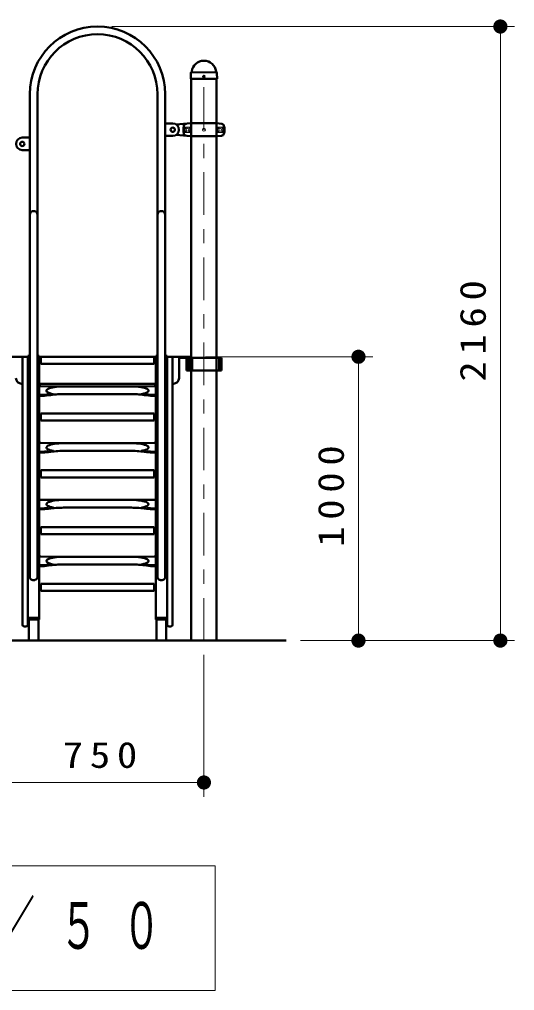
# Model space of a CAD drawing. Units: millimetres on the paper, scale 1:50. Extents: x -385 to 0, y 0 to 267.
# Drawn here: x -299.5 to -264.6, y 84.3 to 152.8 of the extents above; entities that cross this region are included whole.
import ezdxf

# ---------------------------------------------------------------- set-up
doc = ezdxf.new("R2010")
doc.units = ezdxf.units.MM
doc.linetypes.add('USER2', pattern=[6, 3, -1, 1, -1])
doc.layers.add('LY_1', color=140, linetype='Continuous', lineweight=50)
doc.styles.add('ＭＳ ゴシック', font='')
doc.styles.get('ＭＳ ゴシック').set_extended_font_data('MS Gothic')

# ---------------------------------------------------------------- blocks, each defined once
blk = doc.blocks.new('filled_dot')
at = {"color": 0, "linetype": 'Continuous', "lineweight": -2, "const_width": 1.25}
blk.add_lwpolyline([(-0.625, 0, 1), (0.625, 0, 1)], format="xyb", close=True, dxfattribs=at)

msp = doc.modelspace()

# ---------------------------------------------------------------- linework, layer by layer
at = {"layer": 'LY_1', "color": 7, "lineweight": 13}
for p, q in [((-292.961, 152.268), (-264.57, 152.268)), ((-265.57, 152.268), (-265.57, 108.996)), ((-287.354, 149.006), (-285.568, 149.006)), ((-287.318, 149.076), (-285.607, 149.076)), ((-287.426, 145.18), (-287.796, 145.18)), ((-287.796, 144.811), (-287.796, 145.18)), ((-285.496, 145.18), (-285.126, 145.18)), ((-285.126, 144.811), (-285.126, 145.18)), ((-287.426, 144.811), (-287.796, 144.811)), ((-285.496, 144.811), (-285.126, 144.811)), ((-286.352, 128.996), (-274.57, 128.996)), ((-275.57, 128.996), (-275.57, 108.996)), ((-279.666, 108.996), (-264.57, 108.996)), ((-279.666, 108.996), (-274.57, 108.996)), ((-286.461, 107.996), (-286.461, 97.996)), ((-286.461, 98.996), (-301.461, 98.996)), ((-285.658, 93.133), (-333.458, 93.133)), ((-285.658, 84.333), (-285.658, 93.133)), ((-333.458, 84.333), (-285.658, 84.333))]:
    msp.add_line(p, q, dxfattribs=at)
at = {"layer": 'LY_1'}
for p, q in [((-287.39, 148.586), (-287.382, 148.982)), ((-287.38, 148.576), (-287.39, 148.586)), ((-287.38, 148.576), (-285.542, 148.576)), ((-287.357, 149.04), (-287.335, 149.062)), ((-287.352, 108.996), (-287.352, 148.576)), ((-285.565, 149.04), (-285.587, 149.062)), ((-285.57, 108.996), (-285.57, 148.576)), ((-285.532, 148.586), (-285.542, 148.576)), ((-285.532, 148.586), (-285.54, 148.982)), ((-298.733, 131.496), (-298.733, 147.496)), ((-298.189, 131.496), (-298.189, 147.497)), ((-289.733, 131.496), (-289.733, 147.497)), ((-289.189, 131.496), (-289.189, 147.496)), ((-288.661, 145.436), (-289.189, 145.436)), ((-287.381, 145.446), (-288.408, 145.356)), ((-285.541, 145.446), (-287.381, 145.446)), ((-285.541, 145.446), (-285.225, 145.418)), ((-299.261, 144.436), (-298.733, 144.436)), ((-288.661, 144.556), (-289.189, 144.556)), ((-287.381, 144.546), (-288.408, 144.636)), ((-285.541, 144.546), (-287.381, 144.546)), ((-285.541, 144.546), (-285.225, 144.573)), ((-299.261, 143.556), (-298.733, 143.556)), ((-298.733, 113.476), (-298.733, 138.996)), ((-298.189, 113.476), (-298.189, 138.996)), ((-289.733, 113.476), (-289.733, 138.996)), ((-289.189, 113.476), (-289.189, 138.996)), ((-300.57, 128.996), (-298.861, 128.996)), ((-299.241, 110.096), (-299.241, 128.896)), ((-298.744, 128.996), (-299.141, 128.996)), ((-299.14, 128.996), (-298.96, 128.996)), ((-298.861, 128.645), (-298.861, 129.06)), ((-298.861, 129.06), (-298.733, 129.06)), ((-298.861, 110.596), (-298.861, 128.996)), ((-298.861, 110.096), (-298.861, 128.896)), ((-298.189, 129.06), (-298.061, 129.06)), ((-298.061, 128.645), (-298.061, 129.06)), ((-298.061, 110.476), (-298.061, 128.996)), ((-293.961, 128.996), (-298.061, 128.996)), ((-297.961, 128.496), (-297.961, 128.996)), ((-293.961, 128.996), (-289.861, 128.996)), ((-289.961, 128.496), (-289.961, 128.996)), ((-289.733, 129.06), (-289.861, 129.06)), ((-289.861, 128.645), (-289.861, 129.06)), ((-289.861, 110.476), (-289.861, 128.996)), ((-289.061, 129.06), (-289.189, 129.06)), ((-289.178, 128.996), (-288.781, 128.996)), ((-289.061, 128.645), (-289.061, 129.06)), ((-289.061, 110.596), (-289.061, 128.996)), ((-287.352, 128.996), (-289.061, 128.996)), ((-289.061, 110.096), (-289.061, 128.896)), ((-288.782, 128.996), (-288.962, 128.996)), ((-288.681, 110.096), (-288.681, 128.896)), ((-288.211, 128.936), (-288.211, 127.496)), ((-287.352, 128.932), (-288.211, 128.932)), ((-287.697, 128.932), (-285.225, 128.932)), ((-287.697, 128.932), (-287.697, 128.032)), ((-287.542, 128.932), (-287.542, 128.032)), ((-287.483, 128.932), (-287.483, 128.032)), ((-287.296, 128.932), (-287.296, 128.032)), ((-285.391, 128.932), (-285.391, 128.032)), ((-285.225, 128.932), (-285.225, 128.032)), ((-293.961, 128.496), (-297.961, 128.496)), ((-293.961, 128.496), (-289.961, 128.496)), ((-287.697, 128.032), (-285.225, 128.032)), ((-299.241, 127.096), (-299.311, 127.096)), ((-293.961, 127.096), (-298.061, 127.096)), ((-298.061, 126.926), (-297.961, 126.924)), ((-297.961, 126.924), (-296.299, 126.907)), ((-293.961, 126.907), (-296.352, 126.907)), ((-293.961, 127.096), (-289.861, 127.096)), ((-293.961, 126.907), (-291.57, 126.907)), ((-289.961, 126.924), (-291.623, 126.907)), ((-289.861, 126.926), (-289.961, 126.924)), ((-288.681, 127.096), (-288.611, 127.096)), ((-298.061, 126.304), (-298.004, 126.307)), ((-298.061, 126.232), (-298.001, 126.235)), ((-293.961, 126.363), (-296.352, 126.363)), ((-293.961, 126.363), (-291.57, 126.363)), ((-289.861, 126.232), (-289.921, 126.235)), ((-289.861, 126.304), (-289.918, 126.307)), ((-297.961, 124.496), (-297.961, 124.996)), ((-293.961, 124.996), (-297.961, 124.996)), ((-293.961, 124.996), (-289.961, 124.996)), ((-289.961, 124.496), (-289.961, 124.996)), ((-293.961, 124.496), (-297.961, 124.496)), ((-293.961, 124.496), (-289.961, 124.496)), ((-298.061, 122.926), (-297.961, 122.924)), ((-297.961, 122.924), (-296.299, 122.907)), ((-293.961, 122.907), (-296.352, 122.907)), ((-293.961, 122.907), (-291.57, 122.907)), ((-289.961, 122.924), (-291.623, 122.907)), ((-289.861, 122.926), (-289.961, 122.924)), ((-298.061, 122.304), (-298.004, 122.307)), ((-298.061, 122.232), (-298.001, 122.235)), ((-293.961, 122.363), (-296.352, 122.363)), ((-293.961, 122.363), (-291.57, 122.363)), ((-289.861, 122.232), (-289.921, 122.235)), ((-289.861, 122.304), (-289.918, 122.307)), ((-297.961, 120.496), (-297.961, 120.996)), ((-293.961, 120.996), (-297.961, 120.996)), ((-293.961, 120.496), (-297.961, 120.496)), ((-293.961, 120.996), (-289.961, 120.996)), ((-293.961, 120.496), (-289.961, 120.496)), ((-289.961, 120.496), (-289.961, 120.996)), ((-298.061, 118.926), (-297.961, 118.924)), ((-297.961, 118.924), (-296.299, 118.907)), ((-293.961, 118.907), (-296.352, 118.907)), ((-293.961, 118.907), (-291.57, 118.907)), ((-289.961, 118.924), (-291.623, 118.907)), ((-289.861, 118.926), (-289.961, 118.924)), ((-298.061, 118.304), (-298.004, 118.307)), ((-298.061, 118.232), (-298.001, 118.235)), ((-293.961, 118.363), (-296.352, 118.363)), ((-293.961, 118.363), (-291.57, 118.363)), ((-289.861, 118.232), (-289.921, 118.235)), ((-289.861, 118.304), (-289.918, 118.307)), ((-297.961, 116.496), (-297.961, 116.996)), ((-293.961, 116.996), (-297.961, 116.996)), ((-293.961, 116.496), (-297.961, 116.496)), ((-293.961, 116.996), (-289.961, 116.996)), ((-293.961, 116.496), (-289.961, 116.496)), ((-289.961, 116.496), (-289.961, 116.996)), ((-298.061, 114.926), (-297.961, 114.924)), ((-298.061, 114.304), (-298.004, 114.307)), ((-297.961, 114.924), (-296.299, 114.907)), ((-293.961, 114.907), (-296.352, 114.907)), ((-293.961, 114.363), (-296.352, 114.363)), ((-293.961, 114.907), (-291.57, 114.907)), ((-293.961, 114.363), (-291.57, 114.363)), ((-289.961, 114.924), (-291.623, 114.907)), ((-289.861, 114.926), (-289.961, 114.924)), ((-289.861, 114.304), (-289.918, 114.307)), ((-298.061, 114.232), (-298.001, 114.235)), ((-289.861, 114.232), (-289.921, 114.235)), ((-297.961, 112.496), (-297.961, 112.996)), ((-293.961, 112.996), (-297.961, 112.996)), ((-293.961, 112.996), (-289.961, 112.996)), ((-289.961, 112.496), (-289.961, 112.996)), ((-293.961, 112.496), (-297.961, 112.496)), ((-293.961, 112.496), (-289.961, 112.496)), ((-298.861, 110.596), (-298.061, 110.596)), ((-298.861, 110.476), (-298.061, 110.476)), ((-298.801, 108.996), (-298.801, 110.476)), ((-298.121, 108.996), (-298.121, 110.476)), ((-289.061, 110.596), (-289.861, 110.596)), ((-289.061, 110.476), (-289.861, 110.476)), ((-289.801, 108.996), (-289.801, 110.476)), ((-289.121, 108.996), (-289.121, 110.476)), ((-299.141, 109.996), (-298.961, 109.996)), ((-288.781, 109.996), (-288.961, 109.996)), ((-357.799, 108.996), (-280.666, 108.996))]:
    msp.add_line(p, q, dxfattribs=at)
at = {"layer": 'LY_1', "color": 7, "linetype": 'USER2', "lineweight": 13}
msp.add_line((-286.461, 108.996), (-286.461, 148.996), dxfattribs=at)
at = {"layer": 'LY_1'}
for points in [[(-296.352, 126.907), (-296.52, 126.904), (-296.684, 126.895), (-296.843, 126.881), (-296.991, 126.861), (-297.128, 126.837), (-297.249, 126.808), (-297.353, 126.775), (-297.438, 126.739), (-297.501, 126.7), (-297.542, 126.66), (-297.56, 126.618), (-297.555, 126.576), (-297.526, 126.535), (-297.475, 126.495), (-297.401, 126.458), (-297.308, 126.423), (-297.195, 126.392), (-297.067, 126.365)], [(-291.57, 126.907), (-291.396, 126.904), (-291.224, 126.894), (-291.06, 126.879), (-290.907, 126.858), (-290.768, 126.831), (-290.645, 126.8), (-290.542, 126.765), (-290.461, 126.726), (-290.403, 126.685), (-290.37, 126.643), (-290.361, 126.599), (-290.379, 126.556), (-290.421, 126.514), (-290.488, 126.473), (-290.577, 126.436), (-290.687, 126.402), (-290.768, 126.382), (-290.855, 126.365)], [(-298.004, 126.307), (-297.696, 126.32), (-297.413, 126.353)], [(-298.001, 126.235), (-297.693, 126.248), (-297.41, 126.281)], [(-289.921, 126.235), (-290.229, 126.248), (-290.513, 126.281)], [(-289.918, 126.307), (-290.226, 126.32), (-290.509, 126.353)], [(-296.352, 122.907), (-296.52, 122.904), (-296.684, 122.895), (-296.843, 122.881), (-296.991, 122.861), (-297.128, 122.837), (-297.249, 122.808), (-297.353, 122.775), (-297.438, 122.739), (-297.501, 122.7), (-297.542, 122.66), (-297.56, 122.618), (-297.555, 122.576), (-297.526, 122.535), (-297.475, 122.495), (-297.401, 122.458), (-297.308, 122.423), (-297.195, 122.392), (-297.067, 122.365)], [(-291.57, 122.907), (-291.396, 122.904), (-291.224, 122.894), (-291.06, 122.879), (-290.907, 122.858), (-290.768, 122.831), (-290.645, 122.8), (-290.542, 122.765), (-290.461, 122.726), (-290.403, 122.685), (-290.37, 122.643), (-290.361, 122.599), (-290.379, 122.556), (-290.421, 122.514), (-290.488, 122.473), (-290.577, 122.436), (-290.687, 122.402), (-290.768, 122.382), (-290.855, 122.365)], [(-298.004, 122.307), (-297.696, 122.32), (-297.413, 122.353)], [(-298.001, 122.235), (-297.693, 122.248), (-297.41, 122.281)], [(-289.921, 122.235), (-290.229, 122.248), (-290.513, 122.281)], [(-289.918, 122.307), (-290.226, 122.32), (-290.509, 122.353)], [(-296.352, 118.907), (-296.52, 118.904), (-296.684, 118.895), (-296.843, 118.881), (-296.991, 118.861), (-297.128, 118.837), (-297.249, 118.808), (-297.353, 118.775), (-297.438, 118.739), (-297.501, 118.7), (-297.542, 118.66), (-297.56, 118.618), (-297.555, 118.576), (-297.526, 118.535), (-297.475, 118.495), (-297.401, 118.458), (-297.308, 118.423), (-297.195, 118.392), (-297.067, 118.365)], [(-291.57, 118.907), (-291.396, 118.904), (-291.224, 118.894), (-291.06, 118.879), (-290.907, 118.858), (-290.768, 118.831), (-290.645, 118.8), (-290.542, 118.765), (-290.461, 118.726), (-290.403, 118.685), (-290.37, 118.643), (-290.361, 118.599), (-290.379, 118.556), (-290.421, 118.514), (-290.488, 118.473), (-290.577, 118.436), (-290.687, 118.402), (-290.768, 118.382), (-290.855, 118.365)], [(-298.004, 118.307), (-297.696, 118.32), (-297.413, 118.353)], [(-298.001, 118.235), (-297.693, 118.248), (-297.41, 118.281)], [(-289.921, 118.235), (-290.229, 118.248), (-290.513, 118.281)], [(-289.918, 118.307), (-290.226, 118.32), (-290.509, 118.353)], [(-298.004, 114.307), (-297.696, 114.32), (-297.413, 114.353)], [(-296.352, 114.907), (-296.52, 114.904), (-296.684, 114.895), (-296.843, 114.881), (-296.991, 114.861), (-297.128, 114.837), (-297.249, 114.808), (-297.353, 114.775), (-297.438, 114.739), (-297.501, 114.7), (-297.542, 114.66), (-297.56, 114.618), (-297.555, 114.576), (-297.526, 114.535), (-297.475, 114.495), (-297.401, 114.458), (-297.308, 114.423), (-297.195, 114.392), (-297.067, 114.365)], [(-291.57, 114.907), (-291.396, 114.904), (-291.224, 114.894), (-291.06, 114.879), (-290.907, 114.858), (-290.768, 114.831), (-290.645, 114.8), (-290.542, 114.765), (-290.461, 114.726), (-290.403, 114.685), (-290.37, 114.643), (-290.361, 114.599), (-290.379, 114.556), (-290.421, 114.514), (-290.488, 114.473), (-290.577, 114.436), (-290.687, 114.402), (-290.768, 114.382), (-290.855, 114.365)], [(-289.918, 114.307), (-290.226, 114.32), (-290.509, 114.353)], [(-298.001, 114.235), (-297.693, 114.248), (-297.41, 114.281)], [(-289.921, 114.235), (-290.229, 114.248), (-290.513, 114.281)], [(-298.189, 113.476), (-298.191, 113.447), (-298.198, 113.419), (-298.21, 113.392), (-298.225, 113.366), (-298.245, 113.343), (-298.269, 113.321), (-298.295, 113.302), (-298.325, 113.286), (-298.357, 113.273), (-298.391, 113.264), (-298.426, 113.259), (-298.461, 113.257), (-298.497, 113.259), (-298.531, 113.264), (-298.565, 113.273), (-298.597, 113.286), (-298.627, 113.302), (-298.653, 113.321), (-298.677, 113.343), (-298.697, 113.366), (-298.712, 113.392), (-298.724, 113.419), (-298.731, 113.447), (-298.733, 113.476)], [(-289.733, 113.476), (-289.731, 113.447), (-289.724, 113.419), (-289.712, 113.392), (-289.697, 113.366), (-289.677, 113.343), (-289.653, 113.321), (-289.627, 113.302), (-289.597, 113.286), (-289.565, 113.273), (-289.531, 113.264), (-289.497, 113.259), (-289.461, 113.257), (-289.426, 113.259), (-289.391, 113.264), (-289.357, 113.273), (-289.325, 113.286), (-289.295, 113.302), (-289.269, 113.321), (-289.245, 113.343), (-289.225, 113.366), (-289.21, 113.392), (-289.198, 113.419), (-289.191, 113.447), (-289.189, 113.476)]]:
    msp.add_lwpolyline(points, dxfattribs=at)
for centre, radius in [((-286.461, 148.736), 0.06), ((-288.661, 144.996), 0.15), ((-299.261, 143.996), 0.15)]:
    msp.add_circle(centre, radius, dxfattribs=at)
at = {"layer": 'LY_1', "color": 7, "lineweight": 13}
for centre, radius in [((-287.611, 144.996), 0.185), ((-287.611, 144.996), 0.1), ((-286.461, 144.996), 0.1), ((-285.311, 144.996), 0.185), ((-285.311, 144.996), 0.1)]:
    msp.add_circle(centre, radius, dxfattribs=at)
at = {"layer": 'LY_1'}
for centre, radius, start, end in [((-293.961, 147.496), 4.772, 0, 180), ((-293.961, 147.496), 4.228, 0, 180), ((-286.461, 148.996), 0.864, 90, 173.3676), ((-286.461, 148.996), 0.864, 6.6324, 90), ((-287.298, 148.981), 0.084, 135, 178.99605), ((-287.375, 149.102), 0.056, 315, 353.3676), ((-285.547, 149.102), 0.056, 186.6324, 225), ((-285.624, 148.981), 0.084, 1.00395, 45), ((-288.661, 144.996), 0.44, 270, 90), ((-286.911, 144.996), 1, 163.80375, 196.19625), ((-287.679, 145.219), 0.2, 95, 163.80375), ((-285.243, 145.219), 0.2, 16.19625, 85), ((-286.011, 144.996), 1, 343.80375, 16.19625), ((-299.261, 143.996), 0.44, 90, 270), ((-287.679, 144.773), 0.2, 196.19625, 265), ((-285.243, 144.773), 0.2, 275, 343.80375), ((-298.461, 138.996), 0.272, 0, 180), ((-289.461, 138.996), 0.272, 0, 180), ((-289.461, 138.996), 0.272, 0, 180), ((-299.141, 128.896), 0.1, 90, 180), ((-298.961, 128.896), 0.1, 0, 90), ((-288.961, 128.896), 0.1, 90, 180), ((-288.781, 128.896), 0.1, 0, 90), ((-288.271, 128.936), 0.06, 0, 90), ((-299.311, 127.496), 0.4, 180, 270), ((-288.611, 127.496), 0.4, 270, 0), ((-296.352, 119.496), 6.867, 90, 98.86256), ((-291.57, 119.496), 6.867, 81.13744, 90), ((-296.352, 115.496), 6.867, 90, 98.86256), ((-291.57, 115.496), 6.867, 81.13744, 90), ((-296.352, 111.496), 6.867, 90, 98.86256), ((-291.57, 111.496), 6.867, 81.13744, 90), ((-296.352, 107.496), 6.867, 90, 98.86256), ((-291.57, 107.496), 6.867, 81.13744, 90), ((-299.141, 110.096), 0.1, 180, 270), ((-298.961, 110.096), 0.1, 270, 0), ((-288.961, 110.096), 0.1, 180, 270), ((-288.781, 110.096), 0.1, 270, 0)]:
    msp.add_arc(centre, radius, start, end, dxfattribs=at)
at = {"layer": 'LY_1', "color": 7, "lineweight": 13}
for centre, start, end in [((-289.986, 144.996), 355.87048, 4.12952), ((-282.936, 144.996), 175.87048, 184.12952)]:
    msp.add_arc(centre, 2.567, start, end, dxfattribs=at)

# ---------------------------------------------------------------- block references
at = {"layer": 'LY_1', "color": 7, "lineweight": 13, "xscale": 0.4, "yscale": 0.4}
for p, rotation in [((-265.57, 152.268), 270), ((-275.57, 128.996), 270), ((-275.57, 108.996), 90), ((-265.57, 108.996), 90), ((-286.461, 98.996), 180)]:
    msp.add_blockref('filled_dot', p, dxfattribs=dict(at, rotation=rotation))

# ---------------------------------------------------------------- texts
at = {"layer": 'LY_1', "color": 7, "char_height": 1.833, "attachment_point": 8, "rotation": 90, "style": 'ＭＳ ゴシック'}
for s, insert in [('\\T1.33;\\W1.15;2160', (-266.57, 131.055)), ('\\T1.33;\\W1.15;1000', (-276.57, 119.417))]:
    msp.add_mtext(s, dxfattribs=dict(at, insert=insert))
at = {"layer": 'LY_1', "color": 7, "style": 'ＭＳ ゴシック'}
for s, insert, char_height, attachment_point in [('\\T1.33;\\W1.15;750', (-293.546, 99.996), 1.833, 8), ('\\T1.64;\\W0.6;立面図\u3000Ｓ＝１／５０', (-332.058, 88.733), 3.299, 4)]:
    msp.add_mtext(s, dxfattribs=dict(at, insert=insert, char_height=char_height, attachment_point=attachment_point))

doc.saveas('drawing.dxf')
